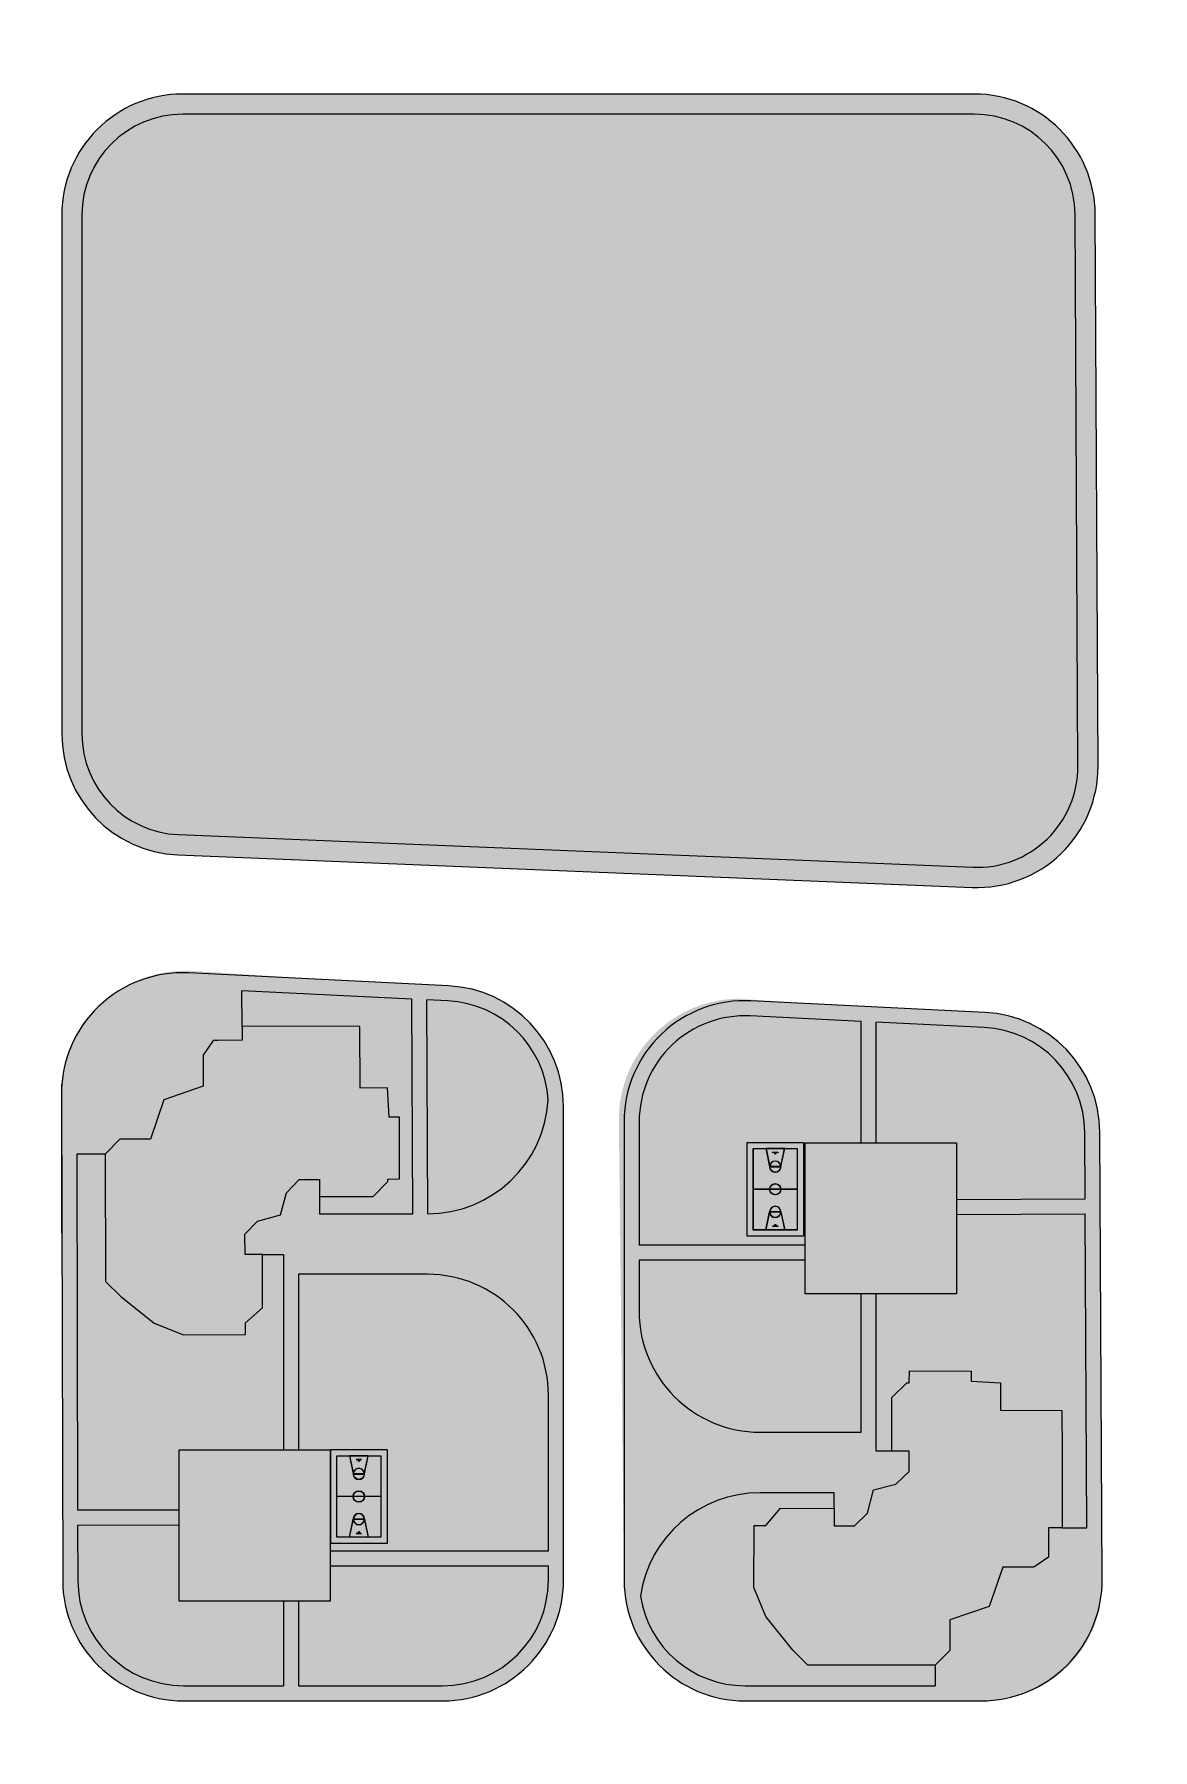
# Model space of a CAD drawing. Header units: inches. Extents: x -634 to 3638, y -6930911 to 5552.
# Drawn here: x 2681.4 to 2792.4, y 2174.7 to 2344.9 of the extents above; entities that cross this region are included whole.
import ezdxf

# ---------------------------------------------------------------- set-up
doc = ezdxf.new("R2010")
doc.units = ezdxf.units.IN
doc.header["$MEASUREMENT"] = 0
doc.layers.add('ELEV', color=134, linetype='Continuous', lineweight=18)
doc.layers.add('SPORT', color=7, linetype='Continuous')
doc.layers.add('зеленая зона', color=100, linetype='Continuous')
for name, color, linetype, true_color in [('дет.площадки', 7, 'Continuous', 0xf5eb38), ('дорога', 7, 'Continuous', 0x737373), ('жил.зона', 7, 'Continuous', 0xee6868)]:
    doc.layers.add(name, color=color, linetype=linetype, true_color=true_color)

# ---------------------------------------------------------------- blocks, each defined once
blk = doc.blocks.new('A$C6FDB6B95')
at = {"layer": 'SPORT'}
for p, q in [((-2148, 1133), (1300, 1133)), ((-2148, -936), (-2148, 1133)), ((-1918, 904), (1070, 904)), ((-1918, -706), (-1918, 904)), ((-427, -706), (-427, 904)), ((-421, -706), (-421, 904)), ((1070, 904), (1070, -706)), ((1300, 1133), (1300, -936)), ((-1920, 438), (-1256, 300)), ((-1918, -246), (-1918, 444)), ((-1918, -246), (-1918, 444)), ((-1918, 444), (-1255, 306)), ((-1721, 403), (-1720, 408)), ((-1716, 402), (-1721, 403)), ((-1720, 408), (-1715, 407)), ((-1715, 407), (-1716, 402)), ((-1620, 382), (-1619, 387)), ((-1615, 381), (-1620, 382)), ((-1619, 387), (-1613, 386)), ((-1613, 386), (-1615, 381)), ((-1519, 361), (-1518, 366)), ((-1513, 360), (-1519, 361)), ((-1518, 366), (-1512, 365)), ((-1512, 365), (-1513, 360)), ((-1277, 305), (-1276, 299)), ((-1258, -102), (-1258, 300)), ((-1252, 300), (-1252, -102)), ((-427, -418), (-427, 616)), ((-421, -418), (-421, 616)), ((1070, 444), (406, 306)), ((1071, 438), (407, 300)), ((409, -102), (409, 300)), ((429, 305), (428, 299)), ((1070, -246), (1070, 444)), ((1070, -246), (1070, 444)), ((-1256, -102), (-1920, -240)), ((-1255, -108), (-1918, -246)), ((-1277, -107), (-1276, -101)), ((406, -108), (1070, -246)), ((407, -102), (1071, -240)), ((429, -107), (428, -101)), ((1300, -936), (-2148, -936)), ((1070, -706), (-1918, -706))]:
    blk.add_line(p, q, dxfattribs=at)
for points in [[(1300, -936), (-2148, -936), (-2148, 1133), (1300, 1133)], [(1076, -711), (-1924, -711), (-1924, 909), (1076, 909)], [(-1781, 202), (-1784, 202), (-1784, -4), (-1781, -4)], [(671, 361), (669, 366), (664, 365), (665, 360)], [(772, 382), (771, 387), (765, 386), (766, 381)], [(873, 403), (872, 408), (866, 407), (868, 402)], [(932, 202), (936, 202), (936, -4), (932, -4)], [(-1721, -205), (-1720, -211), (-1715, -209), (-1716, -204)], [(-1620, -184), (-1619, -190), (-1613, -188), (-1615, -183)], [(-1519, -163), (-1518, -168), (-1512, -167), (-1513, -162)], [(671, -163), (669, -168), (664, -167), (665, -162)], [(772, -184), (771, -190), (765, -188), (766, -183)], [(873, -205), (872, -211), (866, -209), (868, -204)]]:
    blk.add_lwpolyline(points, close=True, dxfattribs=at)
blk.add_lwpolyline([(403, -102, -0.985815), (403, 300)], format="xyb", close=True, dxfattribs=at)
for centre, radius in [((-1741, 99), 25.9), ((-424, 99), 207), ((-424, 99), 201), ((892, 99), 25.9)]:
    blk.add_circle(centre, radius, dxfattribs=at)
for centre, radius, start, end in [((-1255, 99), 207, 96.21469, 263.78531), ((-1255, 99), 201, 96.21469, 263.78531), ((-1255, 99), 207, 270, 90), ((-1255, 99), 201, 270.81854, 89.18146), ((406, 99), 207, 90, 270), ((406, 99), 201, 276.21469, 83.78531), ((406, 99), 207, 276.21469, 83.78531)]:
    blk.add_arc(centre, radius, start, end, dxfattribs=at)

msp = doc.modelspace()

# ---------------------------------------------------------------- hatches: boundary and pattern name
at = {"layer": 'ELEV', "linetype": 'Continuous'}
h = msp.add_hatch(dxfattribs=at)
h.set_pattern_fill('ANSI31', color=256, scale=0.01044, style=0)
h.set_pattern_definition([(45, (1262.311104, 3366.587935), (-0.02343928418428, 0.02343928418428), [])])
edge = h.paths.add_edge_path()
edge.add_ellipse((1445.78234, 3471.96182), major_axis=(0, 6932302.83262), ratio=0.00000001506, start_angle=89.999976115149, end_angle=270.000023884851)
edge.add_line((1445.67794, 3474.85168), (1445.67794, 3528.48347))
edge.add_line((1445.67794, 3528.48347), (1445.88675, 3528.48347))
edge.add_line((1445.88675, 3528.48347), (1445.88675, 3474.85168))
at = {"layer": 'дорога', "true_color": 0x939598}
h = msp.add_hatch(color=252, dxfattribs=at)
h.dxf.hatch_style = 1
edge = h.paths.add_edge_path()
edge.add_arc((2774.65678, 2327.00731), 12, 0.2948023, 90)
edge.add_line((2774.65678, 2339.00731), (2696.1281, 2339.00731))
edge.add_arc((2696.1281, 2327.00731), 12, 90, 180)
edge.add_line((2684.1281, 2327.00731), (2684.1281, 2275.48818))
edge.add_arc((2696.1281, 2275.48818), 12, 180, 267.6467771)
edge.add_line((2695.63538, 2263.4983), (2774.4458, 2260.25962))
edge.add_arc((2774.93852, 2272.2495), 12, 267.6467771, 360.2948023)
edge.add_line((2786.93836, 2272.31124), (2786.65662, 2327.06905))
at = {"layer": 'дорога', "true_color": 0x58ba48}
h = msp.add_hatch(color=85, dxfattribs=at)
h.dxf.hatch_style = 1
h.paths.add_polyline_path([(2784.65664, 2327.05876, 0.412707349), (2774.65678, 2337.00731), (2696.1281, 2337.00731, 0.414213562), (2686.1281, 2327.00731), (2686.1281, 2275.48818, 0.402234529), (2695.7175, 2265.49661), (2774.52792, 2262.25793, 0.427815842), (2784.93839, 2272.30095)])
at = {"layer": 'дорога', "true_color": 0x136734}
h = msp.add_hatch(color=116, dxfattribs=at)
h.dxf.hatch_style = 1
h.paths.add_polyline_path([(2784.65664, 2327.05876, 0.412707349), (2774.65678, 2337.00731), (2696.1281, 2337.00731, 0.414213562), (2686.1281, 2327.00731), (2686.1281, 2275.48818, 0.402234529), (2695.7175, 2265.49661), (2774.52792, 2262.25793, 0.427815842), (2784.93839, 2272.30095)])
at = {"layer": 'дорога', "true_color": 0xcd6928, "transparency": 33554610}
h = msp.add_hatch(color=32, dxfattribs=at)
h.dxf.hatch_style = 1
edge = h.paths.add_edge_path()
edge.add_arc((2721.90585, 2191.51946), 12.00726, 268.4860578, 359.9853808)
edge.add_line((2733.91311, 2191.5164), (2733.33372, 2241.135))
edge.add_arc((2722.38741, 2239.3191), 11.09591, 9.4191136, 77.5563992)
edge.add_line((2724.77834, 2250.15435), (2697.19218, 2251.96108))
edge.add_arc((2696.42277, 2239.64989), 12.33521, 86.4238452, 178.5665421)
edge.add_line((2684.09142, 2239.95847), (2684.21836, 2191.48497))
edge.add_arc((2696.21832, 2191.5164), 12, 180.1500442, 270)
edge.add_line((2696.21832, 2179.5164), (2721.58862, 2179.5164))
at = {"layer": 'дорога', "true_color": 0x939598}
h = msp.add_hatch(color=252, dxfattribs=at)
h.dxf.hatch_style = 1
h.paths.add_polyline_path([(2733.91311, 2238.50144, 0.399775531), (2722.5074, 2250.48671), (2696.68622, 2251.76707, 0.429575803), (2684.09197, 2239.75037), (2684.21836, 2191.48497, 0.413446751), (2696.21832, 2179.5164), (2721.91311, 2179.5164, 0.414213562), (2733.91311, 2191.5164)])
h.paths.add_polyline_path([(2732.41311, 2209.85739), (2732.41311, 2194.40529), (2710.76575, 2194.40529), (2710.76575, 2192.90529), (2732.41311, 2192.90529), (2732.41311, 2191.5164, -0.414213562), (2721.91311, 2181.0164), (2707.61634, 2181.0164), (2707.61634, 2189.42135), (2706.11634, 2189.42135), (2706.11634, 2181.0164), (2696.21832, 2181.0164, -0.413446751), (2685.71836, 2191.4889), (2685.70411, 2196.92782), (2695.76575, 2196.95417), (2695.76575, 2198.45417), (2685.70018, 2198.42781), (2685.6076, 2233.78247), (2688.42077, 2233.78247), (2689.87636, 2235.25469), (2692.93755, 2235.26981), (2694.25624, 2239.18063), (2698.15254, 2240.53561), (2698.14183, 2243.60008), (2699.13718, 2245.06786), (2699.59743, 2245.07014), (2702.02424, 2245.08213), (2702.01901, 2246.43804), (2701.99027, 2250.00222), (2718.84461, 2249.16649), (2718.951, 2227.85739), (2709.69949, 2227.85739), (2709.69949, 2229.56125), (2709.691, 2231.27978), (2707.67675, 2231.26983), (2706.41786, 2229.94022), (2705.84096, 2227.74329), (2703.55479, 2227.11295), (2702.29644, 2225.84307), (2702.3102, 2223.82567), (2704.02888, 2223.83417), (2706.11634, 2223.83417), (2706.11634, 2204.42135), (2707.61634, 2204.42135), (2707.61634, 2221.85739), (2720.41311, 2221.85739, -0.414213562)], flags=16)
h.paths.add_polyline_path([(2720.45102, 2227.85745), (2720.45102, 2227.85739), (2720.41311, 2227.85739, 0.000789804), (2720.45102, 2227.85745), (2720.345, 2249.09209), (2722.43312, 2248.98855, -0.381777834), (2732.39264, 2239.15677, -0.396290806)], flags=16)
at = {"layer": 'дорога', "true_color": 0x58ba48}
h = msp.add_hatch(color=85, dxfattribs=at)
h.dxf.hatch_style = 1
h.paths.add_polyline_path([(2718.84461, 2249.16649), (2701.99027, 2250.00222), (2702.01901, 2246.43804), (2709.61628, 2246.4725), (2713.68793, 2246.43804), (2713.71725, 2240.34597), (2716.43098, 2240.35386), (2716.6236, 2237.46009), (2717.62083, 2237.46454), (2717.6512, 2231.3189), (2716.47526, 2231.31331), (2716.47653, 2231.05746), (2715.02092, 2229.58755), (2709.69949, 2229.56125), (2709.69949, 2227.85739), (2718.951, 2227.85739)])
h = msp.add_hatch(color=85, dxfattribs=at)
h.dxf.hatch_style = 1
h.paths.add_polyline_path([(2722.43312, 2248.98855), (2720.345, 2249.09209), (2720.45102, 2227.85745, 0.396290806), (2732.39264, 2239.15677, 0.381777834)])
at = {"layer": 'дорога', "true_color": 0xcd6928, "transparency": 33554610}
h = msp.add_hatch(color=32, dxfattribs=at)
h.dxf.hatch_style = 1
edge = h.paths.add_edge_path()
edge.add_arc((2775.74923, 2191.17719), 11.61145, 269.996107, 361.9788317)
edge.add_line((2787.35376, 2191.57814), (2787.12558, 2235.92461))
edge.add_arc((2775.12574, 2235.86286), 12, 0.2948023, 72.3833767)
edge.add_line((2778.7575, 2247.3001), (2751.27816, 2249.20913))
edge.add_arc((2751.39586, 2237.2097), 12, 90.5620272, 180)
edge.add_line((2739.39586, 2237.2097), (2739.91311, 2191.5164))
edge.add_arc((2751.99934, 2191.54375), 12.08626, 180.1296596, 267.7203689)
edge.add_line((2751.51859, 2179.46705), (2775.74844, 2179.56574))
at = {"layer": 'дорога', "true_color": 0x939598}
h = msp.add_hatch(color=252, dxfattribs=at)
h.dxf.hatch_style = 1
edge = h.paths.add_edge_path()
edge.add_arc((2775.12574, 2235.86286), 12, 0.2948023, 83.1613687)
edge.add_line((2776.55462, 2247.77749), (2752.5074, 2248.99915))
edge.add_arc((2751.91311, 2237.01387), 12, 87.1612857, 180)
edge.add_line((2739.91311, 2237.01387), (2739.91311, 2191.5164))
edge.add_arc((2751.91311, 2191.5164), 12, 180, 270)
edge.add_line((2751.91311, 2179.5164), (2775.35392, 2179.5164))
edge.add_arc((2775.35392, 2191.5164), 12, 270, 360.2948023)
edge.add_line((2787.35376, 2191.57814), (2787.12558, 2235.92461))
at = {"layer": 'дорога', "true_color": 0x58ba48}
h = msp.add_hatch(color=85, dxfattribs=at)
h.dxf.hatch_style = 1
h.paths.add_polyline_path([(2763.42362, 2246.95602), (2752.43312, 2247.50099, 0.428800516), (2741.41311, 2237.01387), (2741.41311, 2224.76182), (2757.88195, 2224.76182), (2757.88195, 2234.91785), (2763.42362, 2234.91785)])
h.paths.add_polyline_path([(2757.71082, 2234.95099), (2757.71082, 2225.64065), (2752.12461, 2225.64065), (2752.12461, 2234.95099)], flags=16)
h.paths.add_polyline_path([(2757.10564, 2234.34582), (2757.10564, 2226.24582), (2752.72978, 2226.24582), (2752.72978, 2234.34582)], flags=0)
h.paths.add_polyline_path([(2754.00253, 2234.3303), (2754.00187, 2234.33346), (2753.98668, 2234.3303)], flags=0)
h.paths.add_polyline_path([(2757.09013, 2226.26134), (2754.00253, 2226.26134), (2754.00187, 2226.25818), (2753.98668, 2226.26134), (2752.7453, 2226.26134), (2752.7453, 2230.30358), (2754.35915, 2230.30358, -0.986204438), (2755.47628, 2230.30358), (2756.31445, 2230.30358), (2757.09013, 2230.30358)], flags=0)
h.paths.add_polyline_path([(2755.45762, 2232.59686), (2755.47305, 2232.59853, 0.897017361), (2754.36237, 2232.59853), (2754.3778, 2232.59686, -0.897017361)], flags=0)
h.paths.add_polyline_path([(2755.84875, 2234.3303), (2755.73825, 2233.79856), (2755.75345, 2233.7954), (2755.75029, 2233.78021), (2755.69347, 2233.52259), (2755.69662, 2233.52193), (2755.69346, 2233.50674), (2755.63576, 2233.2493), (2755.6398, 2233.24846), (2755.63664, 2233.23327), (2755.47633, 2232.53806, -1.006968894), (2754.35915, 2232.54582), (2755.4621, 2232.54582), (2755.8329, 2234.3303)], flags=0)
h.paths.add_polyline_path([(2755.19702, 2233.9672), (2755.19702, 2233.95789), (2754.91771, 2233.92065, -0.414213562), (2754.98754, 2233.85082, -1), (2754.84788, 2233.85082, -0.414213562), (2754.91771, 2233.92065), (2754.69426, 2233.95789), (2754.6384, 2233.95789), (2754.6384, 2233.9672)], flags=0)
h.paths.add_polyline_path([(2754.09717, 2233.79856), (2754.10033, 2233.78337), (2754.08513, 2233.78021), (2754.08198, 2233.7954)], flags=0)
h.paths.add_polyline_path([(2754.154, 2233.52509), (2754.15715, 2233.5099), (2754.14196, 2233.50674), (2754.1388, 2233.52193)], flags=0)
h.paths.add_polyline_path([(2754.21082, 2233.25162), (2754.21398, 2233.23643), (2754.19878, 2233.23327), (2754.19563, 2233.24846)], flags=0)
h.paths.add_polyline_path([(2755.46076, 2232.5303, -0.985814884), (2754.37466, 2232.5303)], flags=0)
h.paths.add_polyline_path([(2755.46076, 2230.28806), (2754.37466, 2230.28806, 0.985814884)], flags=0)
h.paths.add_polyline_path([(2755.8329, 2226.26134), (2755.84875, 2226.26134), (2755.73825, 2226.79308), (2755.72306, 2226.78993)], flags=0)
h.paths.add_polyline_path([(2754.3778, 2227.99479), (2754.36237, 2227.99311, 0.897017361), (2755.47305, 2227.99311), (2755.45762, 2227.99479, -0.897017361)], flags=0)
h.paths.add_polyline_path([(2755.47628, 2228.04582), (2754.35915, 2228.04582, -1.013986693)], flags=0)
h.paths.add_polyline_path([(2755.46076, 2228.06134), (2754.37466, 2228.06134, -0.985814884)], flags=0)
h.paths.add_polyline_path([(2755.63664, 2227.35837), (2755.6398, 2227.34318), (2755.6246, 2227.34002), (2755.62145, 2227.35521)], flags=0)
h.paths.add_polyline_path([(2755.69346, 2227.0849), (2755.69662, 2227.06971), (2755.68143, 2227.06655), (2755.67827, 2227.08174)], flags=0)
h.paths.add_polyline_path([(2754.21398, 2227.35521), (2754.21082, 2227.34002), (2754.19563, 2227.34318), (2754.19878, 2227.35837)], flags=0)
h.paths.add_polyline_path([(2754.15715, 2227.08174), (2754.154, 2227.06655), (2754.1388, 2227.06971), (2754.14196, 2227.0849)], flags=0)
h.paths.add_polyline_path([(2754.98754, 2226.74082, -0.414213562), (2754.91771, 2226.67099), (2755.14116, 2226.63375), (2755.19702, 2226.63375), (2755.19702, 2226.62444), (2754.6384, 2226.62444), (2754.6384, 2226.63375), (2754.91771, 2226.67099, -0.414213562), (2754.84788, 2226.74082, -1)], flags=0)
h.paths.add_polyline_path([(2754.10033, 2226.80828), (2754.09717, 2226.79308), (2754.08198, 2226.79624), (2754.08513, 2226.81143)], flags=0)
at = {"layer": 'дорога', "true_color": 0xcd6928}
h = msp.add_hatch(color=32, dxfattribs=at)
h.dxf.hatch_style = 1
h.paths.add_polyline_path([(2717.62083, 2237.46454), (2716.6236, 2237.46009), (2716.43098, 2240.35386), (2713.71725, 2240.34597), (2713.68793, 2246.43804), (2709.61628, 2246.4725), (2702.01901, 2246.43804), (2702.02424, 2245.08213), (2699.59743, 2245.07014), (2699.13718, 2245.06786), (2698.14183, 2243.60008), (2698.15254, 2240.53561), (2694.25624, 2239.18063), (2692.93755, 2235.26981), (2689.87636, 2235.25469), (2688.42077, 2233.78247), (2688.48319, 2221.14956), (2689.95325, 2219.69396), (2693.29802, 2216.99586), (2696.19847, 2215.83508), (2702.34953, 2215.86548), (2702.34372, 2217.04142), (2704.05517, 2218.51288), (2704.02888, 2223.83417), (2702.3102, 2223.82567), (2702.29644, 2225.84307), (2703.55479, 2227.11295), (2705.84096, 2227.74329), (2706.41786, 2229.94022), (2707.67675, 2231.26983), (2709.691, 2231.27978), (2709.69949, 2229.56125), (2715.02092, 2229.58755), (2716.47653, 2231.05746), (2716.47526, 2231.31331), (2717.6512, 2231.3189)])
at = {"layer": 'дорога', "true_color": 0x58ba48}
h = msp.add_hatch(color=85, dxfattribs=at)
h.dxf.hatch_style = 1
h.paths.add_polyline_path([(2775.64575, 2246.34998), (2764.92362, 2246.88164), (2764.92362, 2234.91785), (2772.88195, 2234.91785), (2772.88195, 2229.27676), (2785.65943, 2229.34251), (2785.6256, 2235.91689, 0.398284399)])
at = {"layer": 'дорога', "true_color": 0xf4ee51}
h = msp.add_hatch(color=41, dxfattribs=at)
h.dxf.hatch_style = 1
h.paths.add_polyline_path([(2772.88195, 2234.91785), (2757.88195, 2234.91785), (2757.88195, 2219.91785), (2772.88195, 2219.91785)])
at = {"layer": 'дорога', "true_color": 0x58ba48}
h = msp.add_hatch(color=85, dxfattribs=at)
h.dxf.hatch_style = 1
h.paths.add_polyline_path([(2706.11634, 2223.83417), (2704.02888, 2223.83417), (2704.05517, 2218.51288), (2702.34372, 2217.04142), (2702.34953, 2215.86548), (2696.19847, 2215.83508), (2693.29802, 2216.99586), (2689.95325, 2219.69396), (2688.48319, 2221.14956), (2688.42077, 2233.78247), (2685.6076, 2233.78247), (2685.70018, 2198.42781), (2695.76575, 2198.45417), (2695.76575, 2204.42135), (2706.11634, 2204.42135)])
h = msp.add_hatch(color=85, dxfattribs=at)
h.dxf.hatch_style = 1
h.paths.add_polyline_path([(2785.66715, 2227.84253), (2772.88195, 2227.77674), (2772.88195, 2219.91785), (2764.92362, 2219.91785), (2764.92362, 2204.31058), (2766.48328, 2204.31058), (2766.49412, 2209.63207), (2767.95979, 2211.09193), (2768.21564, 2211.09141), (2768.21782, 2212.26736), (2774.36352, 2212.25485), (2774.36196, 2211.25761), (2777.25628, 2211.07339), (2777.25628, 2208.35965), (2783.3484, 2208.34802), (2783.39469, 2204.27649), (2783.3823, 2196.67916), (2785.82743, 2196.69174)])
h = msp.add_hatch(color=85, dxfattribs=at)
h.dxf.hatch_style = 1
h.paths.add_polyline_path([(2763.42362, 2219.91785), (2757.88195, 2219.91785), (2757.88195, 2223.26182), (2741.41311, 2223.26182), (2741.41311, 2218.17695, 0.414213562), (2753.41311, 2206.17695), (2763.42362, 2206.17695)])
h = msp.add_hatch(color=85, dxfattribs=at)
h.dxf.hatch_style = 1
h.paths.add_polyline_path([(2732.41311, 2209.85739, 0.414213562), (2720.41311, 2221.85739), (2707.61634, 2221.85739), (2707.61634, 2204.42135), (2710.76575, 2204.42135), (2710.80863, 2204.42161), (2710.80863, 2204.4545), (2716.39483, 2204.4545), (2716.39483, 2195.14415), (2710.76575, 2195.14415), (2710.76575, 2194.40529), (2732.41311, 2194.40529)])
at = {"layer": 'дорога', "true_color": 0xcd6928}
h = msp.add_hatch(color=32, dxfattribs=at)
h.dxf.hatch_style = 1
h.paths.add_polyline_path([(2783.39469, 2204.27649), (2783.3484, 2208.34802), (2777.25628, 2208.35965), (2777.25628, 2211.07339), (2774.36196, 2211.25761), (2774.36352, 2212.25485), (2768.21782, 2212.26736), (2768.21564, 2211.09141), (2767.95979, 2211.09193), (2766.49412, 2209.63207), (2766.48328, 2204.31058), (2768.20183, 2204.30708), (2768.19772, 2202.29281), (2766.87178, 2201.03007), (2764.67653, 2200.44678), (2764.05284, 2198.15879), (2762.78661, 2196.89676), (2760.76919, 2196.90466), (2760.77269, 2198.62335), (2755.45135, 2198.63419), (2753.98486, 2196.91847), (2752.80891, 2196.92087), (2752.79638, 2190.76975), (2753.96557, 2187.87269), (2756.67338, 2184.53576), (2758.13324, 2183.06994), (2770.76628, 2183.04421), (2772.23427, 2184.50407), (2772.2405, 2187.56529), (2776.14747, 2188.89534), (2777.49113, 2192.79556), (2780.55561, 2192.79375), (2782.0205, 2193.79335), (2782.02144, 2194.25361), (2782.02638, 2196.68045), (2783.3823, 2196.67916)])
at = {"layer": 'дорога', "true_color": 0xf4ee51}
h = msp.add_hatch(color=41, dxfattribs=at)
h.dxf.hatch_style = 1
h.paths.add_polyline_path([(2710.76575, 2204.42135), (2695.76575, 2204.42135), (2695.76575, 2189.42135), (2710.76575, 2189.42135)])
at = {"layer": 'дорога', "true_color": 0x58ba48}
h = msp.add_hatch(color=85, dxfattribs=at)
h.dxf.hatch_style = 1
h.paths.add_polyline_path([(2752.79638, 2190.76975), (2752.80891, 2196.92087), (2753.98486, 2196.91847), (2755.45135, 2198.63419), (2760.77269, 2198.62335), (2760.77269, 2200.17695), (2753.41311, 2200.17695, 0.372549758), (2741.53785, 2189.9027, 0.369710172), (2751.91311, 2181.0164), (2770.76628, 2181.0164), (2770.76628, 2183.04421), (2758.13324, 2183.06994), (2756.67338, 2184.53576), (2753.96557, 2187.87269)])
h = msp.add_hatch(color=85, dxfattribs=at)
h.dxf.hatch_style = 1
h.paths.add_polyline_path([(2706.11634, 2189.42135), (2695.76575, 2189.42135), (2695.76575, 2196.95417), (2685.70411, 2196.92782), (2685.71836, 2191.4889, 0.413446751), (2696.21832, 2181.0164), (2706.11634, 2181.0164)])
h = msp.add_hatch(color=85, dxfattribs=at)
h.dxf.hatch_style = 1
h.paths.add_polyline_path([(2732.41311, 2191.5164), (2732.41311, 2192.90529), (2710.76575, 2192.90529), (2710.76575, 2189.42135), (2707.61634, 2189.42135), (2707.61634, 2181.0164), (2721.91311, 2181.0164, 0.414213562)])

# ---------------------------------------------------------------- linework, layer by layer
at = {"layer": 'дет.площадки'}
for points in [[(2757.88195, 2234.91785), (2772.88195, 2234.91785), (2772.88195, 2219.91785), (2757.88195, 2219.91785)], [(2695.76575, 2204.42135), (2710.76575, 2204.42135), (2710.76575, 2189.42135), (2695.76575, 2189.42135)]]:
    msp.add_lwpolyline(points, close=True, dxfattribs=at)
at = {"layer": 'дорога'}
for p, q in [((2702.01901, 2246.43804), (2701.99027, 2250.00222)), ((2718.951, 2227.85739), (2718.84461, 2249.16649)), ((2720.45102, 2227.85739), (2720.345, 2249.09209)), ((2764.92362, 2248.38348), (2764.92362, 2248.42364)), ((2763.42362, 2234.91785), (2763.42362, 2246.95602)), ((2764.92362, 2234.91785), (2764.92362, 2246.88164)), ((2684.1281, 2225.93825), (2684.1281, 2240.71285)), ((2688.42077, 2233.78247), (2685.6076, 2233.78247)), ((2709.69949, 2229.56125), (2709.69949, 2227.85739)), ((2772.88195, 2229.27676), (2785.65943, 2229.34251)), ((2709.69949, 2227.85739), (2718.951, 2227.85739)), ((2772.88967, 2227.77678), (2785.66715, 2227.84253)), ((2704.02888, 2223.83417), (2706.11634, 2223.83417)), ((2706.11634, 2223.83417), (2706.11634, 2204.42135)), ((2757.88195, 2224.76182), (2741.41311, 2224.76182)), ((2757.88195, 2223.26182), (2741.41311, 2223.26182)), ((2707.61634, 2221.85739), (2707.61634, 2204.42135)), ((2763.42362, 2206.17695), (2763.42362, 2219.91785)), ((2764.92362, 2204.31058), (2764.92362, 2219.91785)), ((2766.48328, 2204.31058), (2764.92362, 2204.31058)), ((2760.77269, 2198.62335), (2760.77269, 2200.17695)), ((2695.76575, 2198.45417), (2685.70018, 2198.42781)), ((2695.76968, 2196.95418), (2685.70411, 2196.92782)), ((2783.3823, 2196.67916), (2785.82743, 2196.69174)), ((2710.76575, 2194.40529), (2732.41311, 2194.40529)), ((2710.76575, 2192.90529), (2732.41311, 2192.90529)), ((2706.11634, 2189.42135), (2706.11634, 2181.0164)), ((2707.61634, 2189.42135), (2707.61634, 2181.0164)), ((2770.76628, 2183.04421), (2770.76628, 2181.0164))]:
    msp.add_line(p, q, dxfattribs=at)
for points in [[(2786.65662, 2327.06905, 0.412707349), (2774.65678, 2339.00731), (2696.1281, 2339.00731, 0.414213562), (2684.1281, 2327.00731), (2684.1281, 2275.48818, 0.402234529), (2695.63538, 2263.4983), (2774.4458, 2260.25962, 0.427815842), (2786.93836, 2272.31124), (2786.65662, 2327.06905)], [(2733.91311, 2238.50144, 0.399775531), (2722.5074, 2250.48671), (2696.68622, 2251.76707, 0.429575803), (2684.09197, 2239.75037), (2684.21836, 2191.48497, 0.413446751), (2696.21832, 2179.5164), (2721.91311, 2179.5164, 0.414213562), (2733.91311, 2191.5164), (2733.91311, 2238.50144)], [(2732.39264, 2239.15677, 0.381777834), (2722.43312, 2248.98855), (2720.345, 2249.09209)], [(2739.91311, 2191.5164, 0.414213562), (2751.91311, 2179.5164), (2775.35392, 2179.5164, 0.415721382), (2787.35376, 2191.57814), (2787.12558, 2235.92461, 0.398284399), (2775.72004, 2247.84814), (2752.5074, 2248.99915, 0.428800516), (2739.91311, 2237.01387), (2739.91311, 2191.5164)], [(2763.42362, 2246.95602), (2752.43312, 2247.50099, 0.428800516), (2741.41311, 2237.01387), (2741.41311, 2224.76182)], [(2785.65943, 2229.34251), (2785.6256, 2235.91689, 0.398284399), (2775.64575, 2246.34998), (2764.92362, 2246.88164)], [(2720.45102, 2227.85739), (2720.41311, 2227.85739, 0.397204932), (2732.39264, 2239.15677, 0.397204932)], [(2741.41311, 2223.26182), (2741.41311, 2218.17695, 0.414213562), (2753.41311, 2206.17695), (2763.42362, 2206.17695)], [(2732.41311, 2194.40529), (2732.41311, 2209.85739, 0.414213562), (2720.41311, 2221.85739), (2707.61634, 2221.85739)], [(2760.77269, 2200.17695), (2753.41311, 2200.17695, 0.372549758), (2741.53785, 2189.9027), (2741.53785, 2189.9027, 0.369710172), (2751.91311, 2181.0164), (2770.76628, 2181.0164)], [(2685.70411, 2196.92782), (2685.71836, 2191.4889, 0.413446751), (2696.21832, 2181.0164), (2706.11634, 2181.0164)], [(2707.61634, 2181.0164), (2721.91311, 2181.0164, 0.414213562), (2732.41311, 2191.5164), (2732.41311, 2192.90529)]]:
    msp.add_lwpolyline(points, format="xyb", dxfattribs=at)
for points in [[(2718.84461, 2249.16649), (2701.99027, 2250.00222)], [(2685.6076, 2233.78247), (2685.70018, 2198.42781)], [(2785.82743, 2196.69174), (2785.66715, 2227.84253)]]:
    msp.add_lwpolyline(points, dxfattribs=at)
at = {"layer": 'жил.зона', "ltscale": 100}
for points in [[(2692.93755, 2235.26981), (2689.87636, 2235.25469), (2688.42077, 2233.78247), (2688.48319, 2221.14956), (2689.95325, 2219.69396), (2693.29802, 2216.99586), (2696.19847, 2215.83508), (2702.34953, 2215.86548), (2702.34372, 2217.04142), (2704.05517, 2218.51288), (2704.02888, 2223.83417), (2702.3102, 2223.82567), (2702.29644, 2225.84307), (2703.55479, 2227.11295), (2705.84096, 2227.74329), (2706.41786, 2229.94022), (2707.67675, 2231.26983), (2709.691, 2231.27978), (2709.69949, 2229.56125), (2715.02092, 2229.58755), (2716.47653, 2231.05746), (2716.47526, 2231.31331), (2717.6512, 2231.3189), (2717.62083, 2237.46454), (2716.6236, 2237.46009), (2716.43098, 2240.35386), (2713.71725, 2240.34597), (2713.68793, 2246.43804), (2709.61628, 2246.4725), (2702.01901, 2246.43804), (2702.02424, 2245.08213), (2699.59743, 2245.07014), (2699.13718, 2245.06786), (2698.14183, 2243.60008), (2698.15254, 2240.53561), (2694.25624, 2239.18063), (2692.93755, 2235.26981)], [(2772.2405, 2187.56529), (2772.23427, 2184.50407), (2770.76628, 2183.04421), (2758.13324, 2183.06994), (2756.67338, 2184.53576), (2753.96557, 2187.87269), (2752.79638, 2190.76975), (2752.80891, 2196.92087), (2753.98486, 2196.91847), (2755.45135, 2198.63419), (2760.77269, 2198.62335), (2760.76919, 2196.90466), (2762.78661, 2196.89676), (2764.05284, 2198.15879), (2764.67653, 2200.44678), (2766.87178, 2201.03007), (2768.19772, 2202.29281), (2768.20183, 2204.30708), (2766.48328, 2204.31058), (2766.49412, 2209.63207), (2767.95979, 2211.09193), (2768.21564, 2211.09141), (2768.21782, 2212.26736), (2774.36352, 2212.25485), (2774.36196, 2211.25761), (2777.25628, 2211.07339), (2777.25628, 2208.35965), (2783.3484, 2208.34802), (2783.39469, 2204.27649), (2783.3823, 2196.67916), (2782.02638, 2196.68045), (2782.02144, 2194.25361), (2782.0205, 2193.79335), (2780.55561, 2192.79375), (2777.49113, 2192.79556), (2776.14747, 2188.89534), (2772.2405, 2187.56529)]]:
    msp.add_lwpolyline(points, dxfattribs=at)
at = {"layer": 'зеленая зона'}
msp.add_lwpolyline([(2784.65664, 2327.05876, 0.412707349), (2774.65678, 2337.00731), (2696.1281, 2337.00731, 0.414213562), (2686.1281, 2327.00731), (2686.1281, 2275.48818, 0.402234529), (2695.7175, 2265.49661), (2774.52792, 2262.25793, 0.427815842), (2784.93839, 2272.30095)], format="xyb", close=True, dxfattribs=at)

# ---------------------------------------------------------------- block references
at = {"layer": 'дет.площадки', "xscale": 0.002700000000004366, "yscale": 0.002700000000004366, "zscale": 0.002700000000004366, "rotation": 90}
for p in [(2755.18487, 2231.44111), (2713.86889, 2200.94461)]:
    msp.add_blockref('A$C6FDB6B95', p, dxfattribs=at)

doc.saveas('drawing.dxf')
